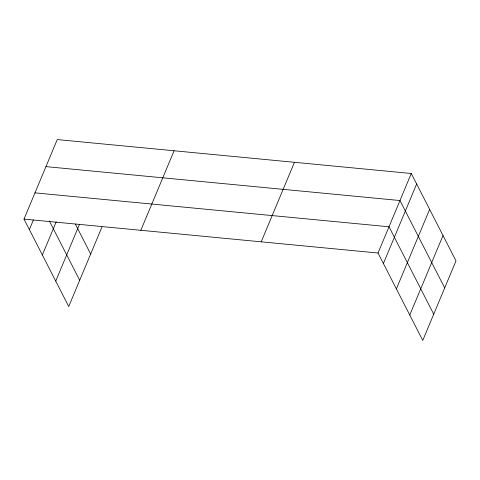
<?xml version="1.0" encoding="UTF-8"?>
<svg xmlns="http://www.w3.org/2000/svg" width="480" height="480" viewBox="0 0 480 480"><rect width="100%" height="100%" fill="white"/><g stroke="black" fill="none" stroke-linecap="round" stroke-linejoin="round"><path stroke-width="0.72" d="M101.97 226.98L68.724 306.504L24 219.102L57.246 139.578L411.276 173.496L456 260.898L422.754 340.422L378.03 253.02L411.276 173.496M29.37 229.596L33.408 219.924M42.354 254.976L56.214 221.826M55.734 281.124L79.374 224.58M140.832 230.298L174.078 150.774M261.198 241.83L294.444 162.306M383.4 263.514L416.646 183.99M396.384 288.894L429.63 209.37M409.764 315.042L443.01 235.518M45.942 166.62L399.972 200.538L444.696 287.934M34.974 192.864L389.004 226.782L433.728 314.178M24 219.102L378.03 253.02M75.336 224.058L90.666 254.016M49.332 220.92L79.692 280.26"/></g></svg>
